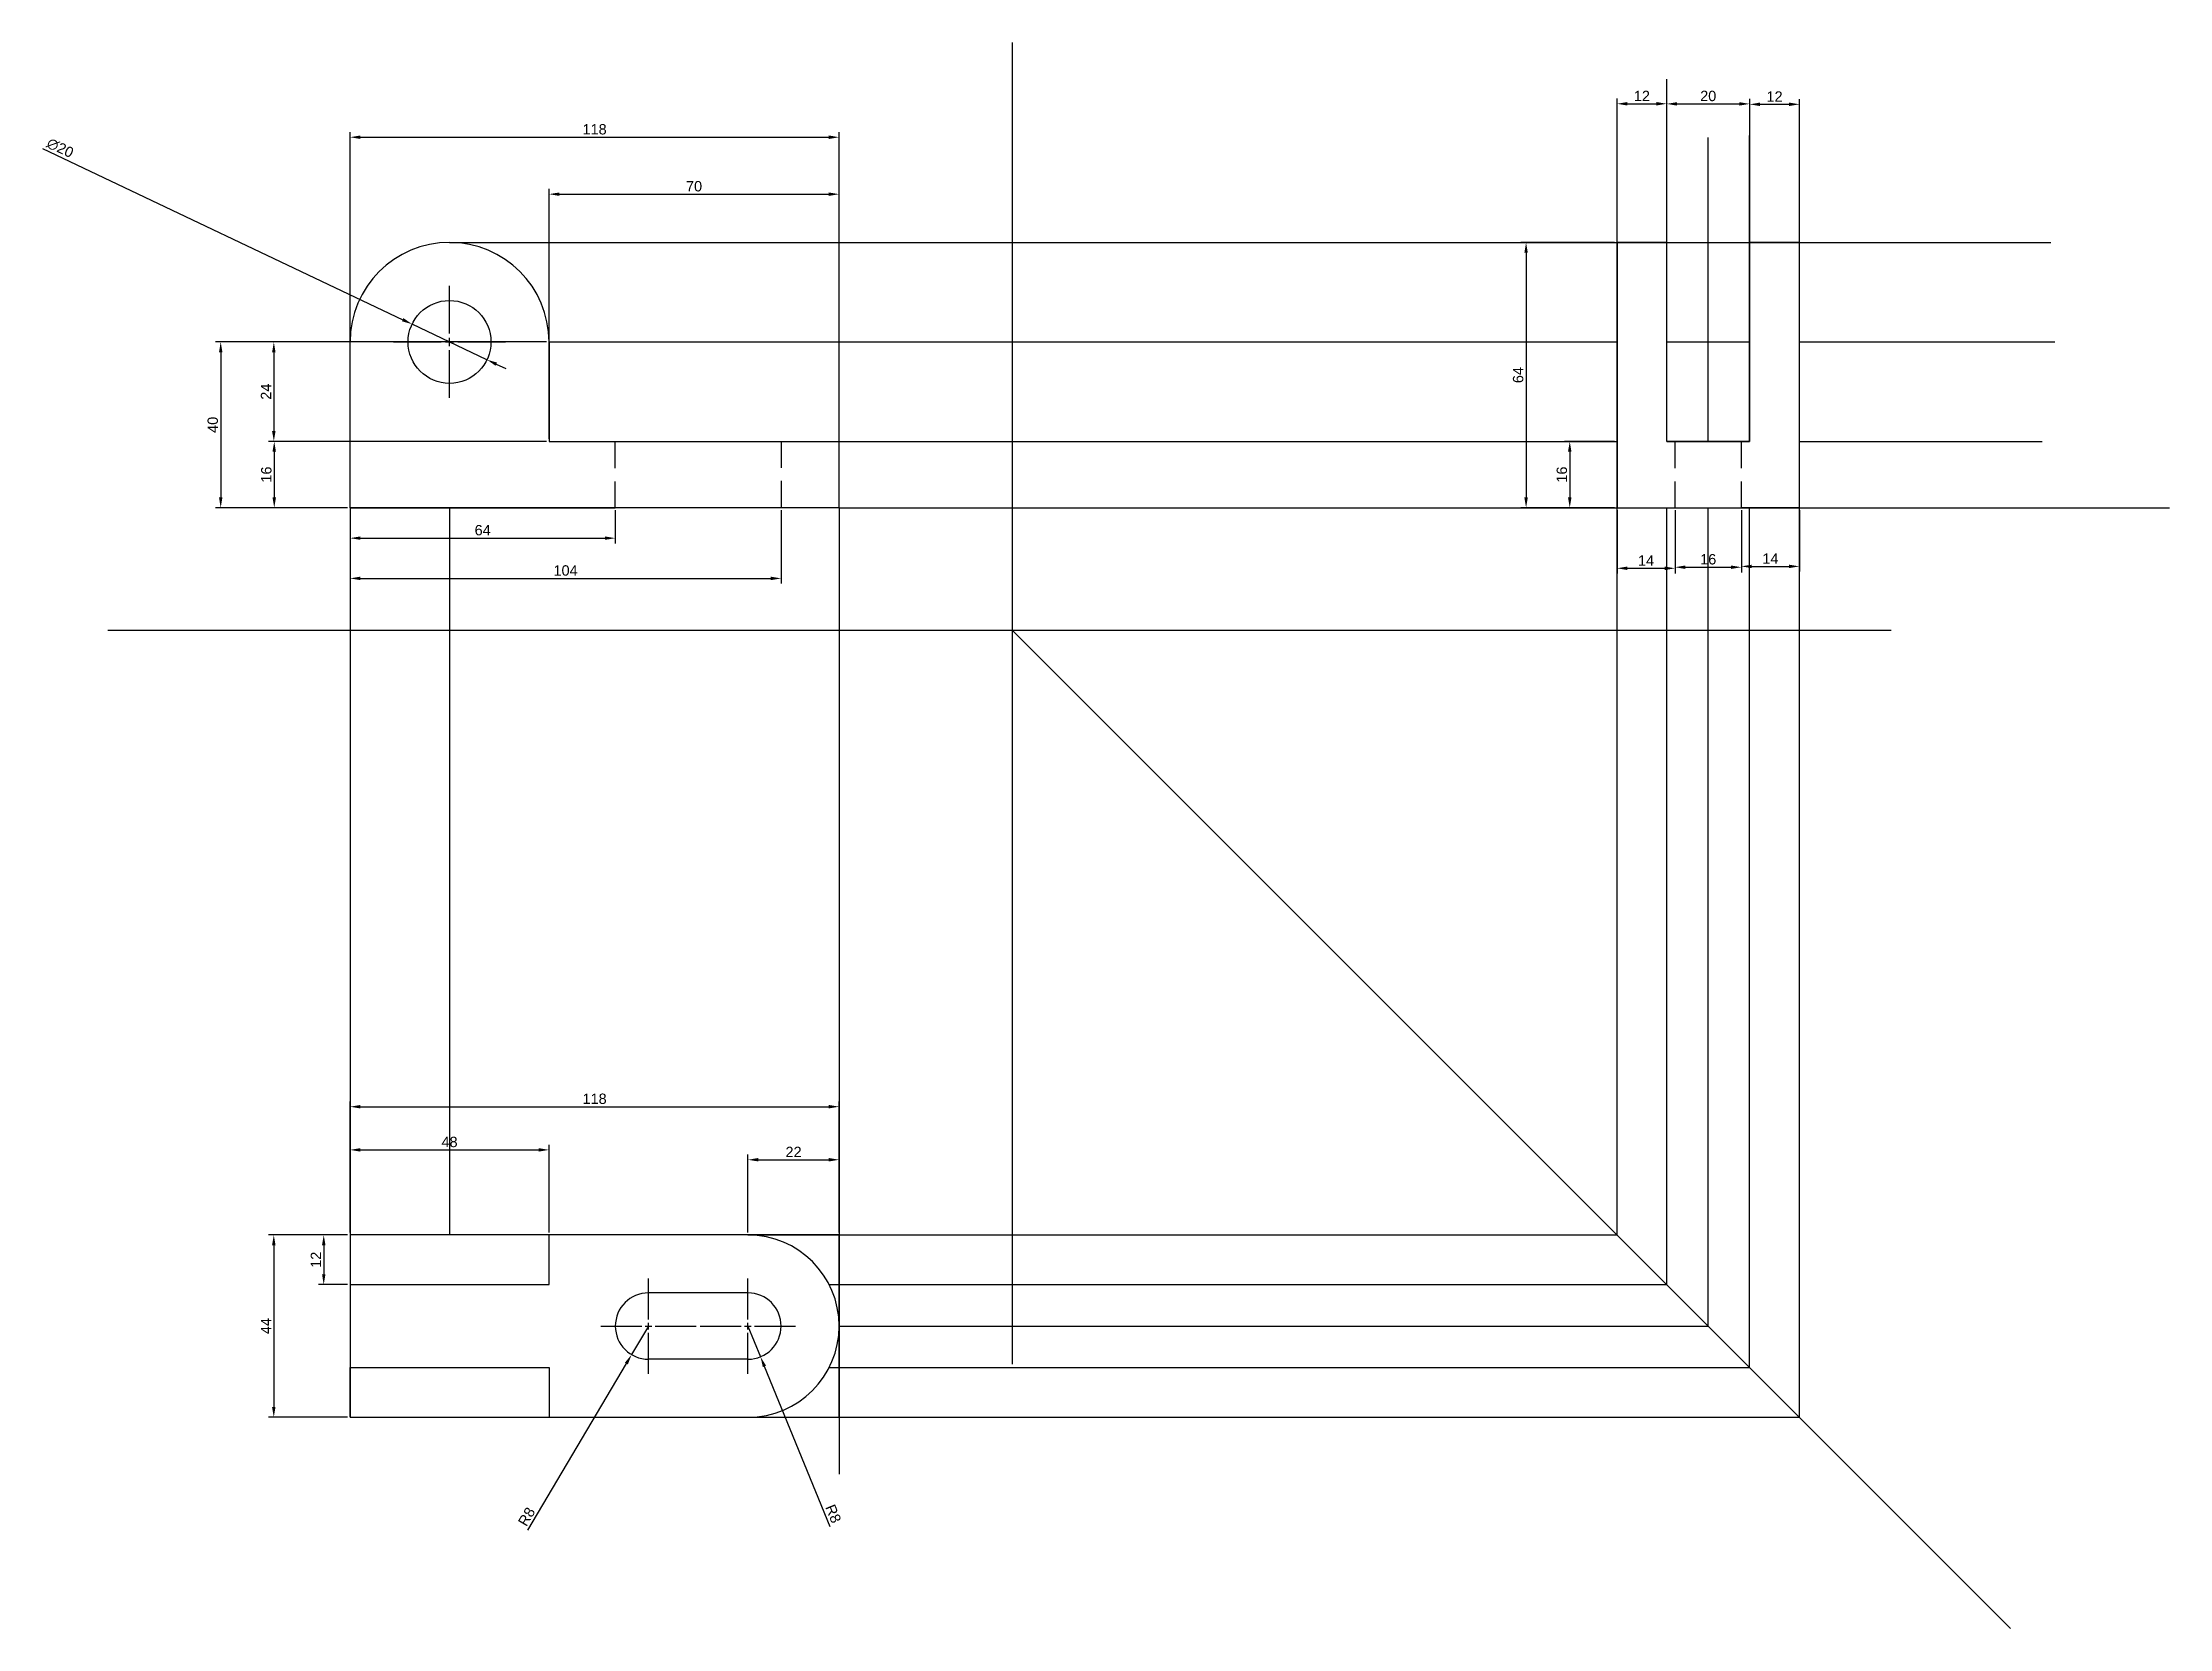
# Model space of a CAD drawing. Header units: millimetres. Extents: x 2566 to 3079, y 1510 to 1892.
import ezdxf

# ---------------------------------------------------------------- set-up
doc = ezdxf.new("R2010")
doc.units = ezdxf.units.MM
doc.linetypes.add('CENTER2', pattern=[28.575, 19.05, -3.175, 3.175, -3.175])
doc.linetypes.add('DASHED2', pattern=[9.525, 6.35, -3.175])
doc.styles.get("Standard").update_dxf_attribs({"font": 'arial.ttf'})
doc.dimstyles.new('ISO-25', dxfattribs={"dimtxt": 2.5, "dimasz": 2.5, "dimexe": 1.25, "dimexo": 0.625, "dimtad": 1, "dimtxsty": 'Standard', "dimcen": 2.5, "dimadec": 0, "dimazin": 0, "dimtfac": 1, "dimtmove": 0, "dimatfit": 3, "dimfxl": 1, "dimarcsym": 0})

# ---------------------------------------------------------------- blocks, each defined once
blk = doc.blocks.new('*D2')
at = {"color": 0, "lineweight": -2, "transparency": 16777216}
for p, q in [((2639.88, 1780.72), (2639.88, 1870.73)), ((2642.38, 1869.48), (2755.38, 1869.48)), ((2757.88, 1780.72), (2757.88, 1870.73))]:
    blk.add_line(p, q, dxfattribs=at)
at = {"color": 0, "transparency": 16777216}
for points in [[(2642.38, 1869.9), (2642.38, 1869.06), (2639.88, 1869.48)], [(2755.38, 1869.9), (2755.38, 1869.06), (2757.88, 1869.48)]]:
    blk.add_solid(points, dxfattribs=at)
at = {"layer": 'Defpoints', "color": 0, "transparency": 16777216}
for p in [(2757.88, 1869.48), (2639.88, 1780.09), (2757.88, 1780.09)]:
    blk.add_point(p, dxfattribs=at)
at = {"color": 0, "lineweight": 25, "transparency": 16777216, "insert": (2698.88, 1871.38), "char_height": 2.5, "attachment_point": 5}
blk.add_mtext('118', dxfattribs=at)
blk = doc.blocks.new('*U3')
at = {"color": 0, "linetype": 'CENTER2', "lineweight": 25, "transparency": 16777216}
for p, q in [((0, 2), (0, 13.5)), ((-13.5, 0), (-2, 0)), ((2, 0), (13.5, 0)), ((0, -13.5), (0, -2))]:
    blk.add_line(p, q, dxfattribs=at)
at = {"color": 0, "linetype": 'Continuous', "lineweight": 25, "transparency": 16777216}
for p, q in [((-1, 0), (1, 0)), ((0, -1), (0, 1))]:
    blk.add_line(p, q, dxfattribs=at)
blk = doc.blocks.new('*U4')
at = {"color": 0, "linetype": 'CENTER2', "lineweight": 25, "transparency": 16777216}
for p, q in [((0, 1.6), (0, 11.5)), ((-11.5, 0), (-1.6, 0)), ((1.6, 0), (11.5, 0)), ((0, -11.5), (0, -1.6))]:
    blk.add_line(p, q, dxfattribs=at)
at = {"color": 0, "linetype": 'Continuous', "lineweight": 25, "transparency": 16777216}
for p, q in [((-0.8, 0), (0.8, 0)), ((0, -0.8), (0, 0.8))]:
    blk.add_line(p, q, dxfattribs=at)
blk = doc.blocks.new('*U5')
at = {"color": 0, "linetype": 'CENTER2', "lineweight": 25, "transparency": 16777216}
for p, q in [((0, 1.6), (0, 11.5)), ((-11.5, 0), (-1.6, 0)), ((1.6, 0), (11.5, 0)), ((0, -11.5), (0, -1.6))]:
    blk.add_line(p, q, dxfattribs=at)
at = {"color": 0, "linetype": 'Continuous', "lineweight": 25, "transparency": 16777216}
for p, q in [((-0.8, 0), (0.8, 0)), ((0, -0.8), (0, 0.8))]:
    blk.add_line(p, q, dxfattribs=at)
blk = doc.blocks.new('*D6')
at = {"color": 0, "lineweight": -2, "transparency": 16777216}
for p, q in [((2639.26, 1820.09), (2607.42, 1820.09)), ((2608.67, 1817.59), (2608.67, 1782.59)), ((2639.26, 1780.09), (2607.42, 1780.09))]:
    blk.add_line(p, q, dxfattribs=at)
at = {"color": 0, "transparency": 16777216}
for points in [[(2608.26, 1817.59), (2609.09, 1817.59), (2608.67, 1820.09)], [(2608.26, 1782.59), (2609.09, 1782.59), (2608.67, 1780.09)]]:
    blk.add_solid(points, dxfattribs=at)
at = {"layer": 'Defpoints', "color": 0, "transparency": 16777216}
for p in [(2639.88, 1820.09), (2608.67, 1780.09), (2639.88, 1780.09)]:
    blk.add_point(p, dxfattribs=at)
at = {"color": 0, "lineweight": 25, "transparency": 16777216, "insert": (2606.77, 1800.09), "char_height": 2.5, "attachment_point": 5, "rotation": 90}
blk.add_mtext('40', dxfattribs=at)
blk = doc.blocks.new('*D7')
at = {"color": 0, "lineweight": -2, "transparency": 16777216}
for p, q in [((2565.69, 1866.73), (2652.59, 1825.46)), ((2672.92, 1815.8), (2654.85, 1824.38)), ((2675.17, 1814.73), (2677.43, 1813.66))]:
    blk.add_line(p, q, dxfattribs=at)
at = {"color": 0, "transparency": 16777216}
for points in [[(2652.77, 1825.83), (2652.41, 1825.08), (2654.85, 1824.38)], [(2675.35, 1815.11), (2674.99, 1814.35), (2672.92, 1815.8)]]:
    blk.add_solid(points, dxfattribs=at)
at = {"layer": 'Defpoints', "color": 0, "transparency": 16777216}
for p in [(2654.85, 1824.38), (2672.92, 1815.8)]:
    blk.add_point(p, dxfattribs=at)
at = {"color": 0, "lineweight": 25, "transparency": 16777216, "insert": (2569.94, 1866.89), "char_height": 2.5, "attachment_point": 5, "rotation": 334.5967}
blk.add_mtext('∅20', dxfattribs=at)
blk = doc.blocks.new('*D8')
at = {"color": 0, "lineweight": -2, "transparency": 16777216}
for p, q in [((2687.26, 1820.09), (2620.24, 1820.09)), ((2621.49, 1817.59), (2621.49, 1798.59)), ((2687.26, 1796.09), (2620.24, 1796.09))]:
    blk.add_line(p, q, dxfattribs=at)
at = {"color": 0, "transparency": 16777216}
for points in [[(2621.07, 1817.59), (2621.91, 1817.59), (2621.49, 1820.09)], [(2621.07, 1798.59), (2621.91, 1798.59), (2621.49, 1796.09)]]:
    blk.add_solid(points, dxfattribs=at)
at = {"layer": 'Defpoints', "color": 0, "transparency": 16777216}
for p in [(2687.88, 1820.09), (2621.49, 1796.09), (2687.88, 1796.09)]:
    blk.add_point(p, dxfattribs=at)
at = {"color": 0, "lineweight": 25, "transparency": 16777216, "insert": (2619.61, 1808.09), "char_height": 2.5, "attachment_point": 5, "rotation": 90}
blk.add_mtext('24', dxfattribs=at)
blk = doc.blocks.new('*D9')
at = {"color": 0, "lineweight": -2, "transparency": 16777216}
for p, q in [((2639.26, 1796.09), (2620.34, 1796.09)), ((2621.59, 1793.59), (2621.59, 1782.59)), ((2639.26, 1780.09), (2620.34, 1780.09))]:
    blk.add_line(p, q, dxfattribs=at)
at = {"color": 0, "transparency": 16777216}
for points in [[(2621.17, 1793.59), (2622.01, 1793.59), (2621.59, 1796.09)], [(2621.17, 1782.59), (2622.01, 1782.59), (2621.59, 1780.09)]]:
    blk.add_solid(points, dxfattribs=at)
at = {"layer": 'Defpoints', "color": 0, "transparency": 16777216}
for p in [(2639.88, 1796.09), (2621.59, 1780.09), (2639.88, 1780.09)]:
    blk.add_point(p, dxfattribs=at)
at = {"color": 0, "lineweight": 25, "transparency": 16777216, "insert": (2619.69, 1788.09), "char_height": 2.5, "attachment_point": 5, "rotation": 90}
blk.add_mtext('16', dxfattribs=at)
blk = doc.blocks.new('*D10')
at = {"color": 0, "lineweight": -2, "transparency": 16777216}
for p, q in [((2687.88, 1796.72), (2687.88, 1856.99)), ((2690.38, 1855.74), (2755.38, 1855.74)), ((2757.88, 1796.72), (2757.88, 1856.99))]:
    blk.add_line(p, q, dxfattribs=at)
at = {"color": 0, "transparency": 16777216}
for points in [[(2690.38, 1856.15), (2690.38, 1855.32), (2687.88, 1855.74)], [(2755.38, 1856.15), (2755.38, 1855.32), (2757.88, 1855.74)]]:
    blk.add_solid(points, dxfattribs=at)
at = {"layer": 'Defpoints', "color": 0, "transparency": 16777216}
for p in [(2757.88, 1855.74), (2687.88, 1796.09), (2757.88, 1796.09)]:
    blk.add_point(p, dxfattribs=at)
at = {"color": 0, "lineweight": 25, "transparency": 16777216, "insert": (2722.88, 1857.64), "char_height": 2.5, "attachment_point": 5}
blk.add_mtext('70', dxfattribs=at)
blk = doc.blocks.new('*D11')
at = {"color": 0, "lineweight": -2, "transparency": 16777216}
for p, q in [((2639.88, 1779.47), (2639.88, 1771.5)), ((2703.88, 1779.47), (2703.88, 1771.5)), ((2642.38, 1772.75), (2701.38, 1772.75))]:
    blk.add_line(p, q, dxfattribs=at)
at = {"color": 0, "transparency": 16777216}
for points in [[(2642.38, 1773.17), (2642.38, 1772.34), (2639.88, 1772.75)], [(2701.38, 1773.17), (2701.38, 1772.34), (2703.88, 1772.75)]]:
    blk.add_solid(points, dxfattribs=at)
at = {"layer": 'Defpoints', "color": 0, "transparency": 16777216}
for p in [(2639.88, 1780.09), (2703.88, 1780.09), (2703.88, 1772.75)]:
    blk.add_point(p, dxfattribs=at)
at = {"color": 0, "lineweight": 25, "transparency": 16777216, "insert": (2671.88, 1774.66), "char_height": 2.5, "attachment_point": 5}
blk.add_mtext('64', dxfattribs=at)
blk = doc.blocks.new('*D12')
at = {"color": 0, "lineweight": -2, "transparency": 16777216}
for p, q in [((2639.88, 1779.47), (2639.88, 1761.79)), ((2743.88, 1779.47), (2743.88, 1761.79)), ((2642.38, 1763.04), (2741.38, 1763.04))]:
    blk.add_line(p, q, dxfattribs=at)
at = {"color": 0, "transparency": 16777216}
for points in [[(2642.38, 1763.46), (2642.38, 1762.62), (2639.88, 1763.04)], [(2741.38, 1763.46), (2741.38, 1762.62), (2743.88, 1763.04)]]:
    blk.add_solid(points, dxfattribs=at)
at = {"layer": 'Defpoints', "color": 0, "transparency": 16777216}
for p in [(2639.88, 1780.09), (2743.88, 1780.09), (2743.88, 1763.04)]:
    blk.add_point(p, dxfattribs=at)
at = {"color": 0, "lineweight": 25, "transparency": 16777216, "insert": (2691.88, 1764.94), "char_height": 2.5, "attachment_point": 5}
blk.add_mtext('104', dxfattribs=at)
blk = doc.blocks.new('*D13')
at = {"color": 0, "lineweight": -2, "transparency": 16777216}
for p, q in [((2945.56, 1844.72), (2945.56, 1878.8)), ((2957.56, 1844.72), (2957.56, 1878.8)), ((2948.06, 1877.55), (2955.06, 1877.55))]:
    blk.add_line(p, q, dxfattribs=at)
at = {"color": 0, "transparency": 16777216}
for points in [[(2948.06, 1877.97), (2948.06, 1877.13), (2945.56, 1877.55)], [(2955.06, 1877.97), (2955.06, 1877.13), (2957.56, 1877.55)]]:
    blk.add_solid(points, dxfattribs=at)
at = {"layer": 'Defpoints', "color": 0, "transparency": 16777216}
for p in [(2957.56, 1877.55), (2945.56, 1844.09), (2957.56, 1844.09)]:
    blk.add_point(p, dxfattribs=at)
at = {"color": 0, "lineweight": 25, "transparency": 16777216, "insert": (2951.56, 1879.43), "char_height": 2.5, "attachment_point": 5}
blk.add_mtext('12', dxfattribs=at)
blk = doc.blocks.new('*D14')
at = {"color": 0, "lineweight": -2, "transparency": 16777216}
for p, q in [((2944.93, 1844.09), (2922.37, 1844.09)), ((2923.62, 1841.59), (2923.62, 1782.59)), ((2944.93, 1780.09), (2922.37, 1780.09))]:
    blk.add_line(p, q, dxfattribs=at)
at = {"color": 0, "transparency": 16777216}
for points in [[(2923.2, 1841.59), (2924.03, 1841.59), (2923.62, 1844.09)], [(2923.2, 1782.59), (2924.03, 1782.59), (2923.62, 1780.09)]]:
    blk.add_solid(points, dxfattribs=at)
at = {"layer": 'Defpoints', "color": 0, "transparency": 16777216}
for p in [(2945.56, 1844.09), (2923.62, 1780.09), (2945.56, 1780.09)]:
    blk.add_point(p, dxfattribs=at)
at = {"color": 0, "lineweight": 25, "transparency": 16777216, "insert": (2921.71, 1812.09), "char_height": 2.5, "attachment_point": 5, "rotation": 90}
blk.add_mtext('64', dxfattribs=at)
blk = doc.blocks.new('*D15')
at = {"color": 0, "lineweight": -2, "transparency": 16777216}
for p, q in [((2945.56, 1779.47), (2945.56, 1764.23)), ((2959.56, 1779.47), (2959.56, 1764.23)), ((2948.06, 1765.48), (2957.06, 1765.48))]:
    blk.add_line(p, q, dxfattribs=at)
at = {"color": 0, "transparency": 16777216}
for points in [[(2948.06, 1765.9), (2948.06, 1765.06), (2945.56, 1765.48)], [(2957.06, 1765.9), (2957.06, 1765.06), (2959.56, 1765.48)]]:
    blk.add_solid(points, dxfattribs=at)
at = {"layer": 'Defpoints', "color": 0, "transparency": 16777216}
for p in [(2945.56, 1780.09), (2959.56, 1780.09), (2959.56, 1765.48)]:
    blk.add_point(p, dxfattribs=at)
at = {"color": 0, "lineweight": 25, "transparency": 16777216, "insert": (2952.56, 1767.36), "char_height": 2.5, "attachment_point": 5}
blk.add_mtext('14', dxfattribs=at)
blk = doc.blocks.new('*D16')
at = {"color": 0, "lineweight": -2, "transparency": 16777216}
for p, q in [((2959.56, 1779.47), (2959.56, 1764.49)), ((2975.56, 1779.47), (2975.56, 1764.49)), ((2962.06, 1765.74), (2973.06, 1765.74))]:
    blk.add_line(p, q, dxfattribs=at)
at = {"color": 0, "transparency": 16777216}
for points in [[(2962.06, 1766.15), (2962.06, 1765.32), (2959.56, 1765.74)], [(2973.06, 1766.15), (2973.06, 1765.32), (2975.56, 1765.74)]]:
    blk.add_solid(points, dxfattribs=at)
at = {"layer": 'Defpoints', "color": 0, "transparency": 16777216}
for p in [(2959.56, 1780.09), (2975.56, 1780.09), (2975.56, 1765.74)]:
    blk.add_point(p, dxfattribs=at)
at = {"color": 0, "lineweight": 25, "transparency": 16777216, "insert": (2967.56, 1767.64), "char_height": 2.5, "attachment_point": 5}
blk.add_mtext('16', dxfattribs=at)
blk = doc.blocks.new('*D17')
at = {"color": 0, "lineweight": -2, "transparency": 16777216}
for p, q in [((2975.56, 1779.47), (2975.56, 1764.69)), ((2989.56, 1779.47), (2989.56, 1764.69)), ((2978.06, 1765.94), (2987.06, 1765.94))]:
    blk.add_line(p, q, dxfattribs=at)
at = {"color": 0, "transparency": 16777216}
for points in [[(2978.06, 1766.35), (2978.06, 1765.52), (2975.56, 1765.94)], [(2987.06, 1766.35), (2987.06, 1765.52), (2989.56, 1765.94)]]:
    blk.add_solid(points, dxfattribs=at)
at = {"layer": 'Defpoints', "color": 0, "transparency": 16777216}
for p in [(2975.56, 1780.09), (2989.56, 1780.09), (2989.56, 1765.94)]:
    blk.add_point(p, dxfattribs=at)
at = {"color": 0, "lineweight": 25, "transparency": 16777216, "insert": (2982.56, 1767.82), "char_height": 2.5, "attachment_point": 5}
blk.add_mtext('14', dxfattribs=at)
blk = doc.blocks.new('*D18')
at = {"color": 0, "lineweight": -2, "transparency": 16777216}
for p, q in [((2957.56, 1796.72), (2957.56, 1878.77)), ((2977.56, 1796.72), (2977.56, 1878.77)), ((2960.06, 1877.52), (2975.06, 1877.52))]:
    blk.add_line(p, q, dxfattribs=at)
at = {"color": 0, "transparency": 16777216}
for points in [[(2960.06, 1877.94), (2960.06, 1877.11), (2957.56, 1877.52)], [(2975.06, 1877.94), (2975.06, 1877.11), (2977.56, 1877.52)]]:
    blk.add_solid(points, dxfattribs=at)
at = {"layer": 'Defpoints', "color": 0, "transparency": 16777216}
for p in [(2977.56, 1877.52), (2957.56, 1796.09), (2977.56, 1796.09)]:
    blk.add_point(p, dxfattribs=at)
at = {"color": 0, "lineweight": 25, "transparency": 16777216, "insert": (2967.56, 1879.42), "char_height": 2.5, "attachment_point": 5}
blk.add_mtext('20', dxfattribs=at)
blk = doc.blocks.new('*D19')
at = {"color": 0, "lineweight": -2, "transparency": 16777216}
for p, q in [((2977.56, 1844.72), (2977.56, 1878.67)), ((2989.56, 1844.72), (2989.56, 1878.67)), ((2980.06, 1877.42), (2987.06, 1877.42))]:
    blk.add_line(p, q, dxfattribs=at)
at = {"color": 0, "transparency": 16777216}
for points in [[(2980.06, 1877.84), (2980.06, 1877), (2977.56, 1877.42)], [(2987.06, 1877.84), (2987.06, 1877), (2989.56, 1877.42)]]:
    blk.add_solid(points, dxfattribs=at)
at = {"layer": 'Defpoints', "color": 0, "transparency": 16777216}
for p in [(2989.56, 1877.42), (2977.56, 1844.09), (2989.56, 1844.09)]:
    blk.add_point(p, dxfattribs=at)
at = {"color": 0, "lineweight": 25, "transparency": 16777216, "insert": (2983.56, 1879.3), "char_height": 2.5, "attachment_point": 5}
blk.add_mtext('12', dxfattribs=at)
blk = doc.blocks.new('*D20')
at = {"color": 0, "lineweight": -2, "transparency": 16777216}
for p, q in [((2944.93, 1796.09), (2932.9, 1796.09)), ((2934.15, 1793.59), (2934.15, 1782.59)), ((2944.93, 1780.09), (2932.9, 1780.09))]:
    blk.add_line(p, q, dxfattribs=at)
at = {"color": 0, "transparency": 16777216}
for points in [[(2933.73, 1793.59), (2934.57, 1793.59), (2934.15, 1796.09)], [(2933.73, 1782.59), (2934.57, 1782.59), (2934.15, 1780.09)]]:
    blk.add_solid(points, dxfattribs=at)
at = {"layer": 'Defpoints', "color": 0, "transparency": 16777216}
for p in [(2945.56, 1796.09), (2934.15, 1780.09), (2945.56, 1780.09)]:
    blk.add_point(p, dxfattribs=at)
at = {"color": 0, "lineweight": 25, "transparency": 16777216, "insert": (2932.25, 1788.09), "char_height": 2.5, "attachment_point": 5, "rotation": 90}
blk.add_mtext('16', dxfattribs=at)
blk = doc.blocks.new('*D21')
at = {"color": 0, "lineweight": -2, "transparency": 16777216}
for p, q in [((2639.88, 1605.27), (2639.88, 1636.83)), ((2642.38, 1635.58), (2755.38, 1635.58)), ((2757.88, 1605.27), (2757.88, 1636.83))]:
    blk.add_line(p, q, dxfattribs=at)
at = {"color": 0, "transparency": 16777216}
for points in [[(2642.38, 1636), (2642.38, 1635.16), (2639.88, 1635.58)], [(2755.38, 1636), (2755.38, 1635.16), (2757.88, 1635.58)]]:
    blk.add_solid(points, dxfattribs=at)
at = {"layer": 'Defpoints', "color": 0, "transparency": 16777216}
for p in [(2757.88, 1635.58), (2639.88, 1604.65), (2757.88, 1604.65)]:
    blk.add_point(p, dxfattribs=at)
at = {"color": 0, "lineweight": 25, "transparency": 16777216, "insert": (2698.88, 1637.48), "char_height": 2.5, "attachment_point": 5}
blk.add_mtext('118', dxfattribs=at)
blk = doc.blocks.new('*D22')
at = {"color": 0, "lineweight": -2, "transparency": 16777216}
for p, q in [((2639.88, 1605.27), (2639.88, 1626.41)), ((2642.38, 1625.16), (2685.38, 1625.16)), ((2687.88, 1605.27), (2687.88, 1626.41))]:
    blk.add_line(p, q, dxfattribs=at)
at = {"color": 0, "transparency": 16777216}
for points in [[(2642.38, 1625.58), (2642.38, 1624.74), (2639.88, 1625.16)], [(2685.38, 1625.58), (2685.38, 1624.74), (2687.88, 1625.16)]]:
    blk.add_solid(points, dxfattribs=at)
at = {"layer": 'Defpoints', "color": 0, "transparency": 16777216}
for p in [(2687.88, 1625.16), (2639.88, 1604.65), (2687.88, 1604.65)]:
    blk.add_point(p, dxfattribs=at)
at = {"color": 0, "lineweight": 25, "transparency": 16777216, "insert": (2663.88, 1627.06), "char_height": 2.5, "attachment_point": 5}
blk.add_mtext('48', dxfattribs=at)
blk = doc.blocks.new('*D23')
at = {"color": 0, "lineweight": -2, "transparency": 16777216}
for p, q in [((2639.26, 1604.65), (2632.28, 1604.65)), ((2633.53, 1602.15), (2633.53, 1595.15)), ((2639.26, 1592.65), (2632.28, 1592.65))]:
    blk.add_line(p, q, dxfattribs=at)
at = {"color": 0, "transparency": 16777216}
for points in [[(2633.12, 1602.15), (2633.95, 1602.15), (2633.53, 1604.65)], [(2633.12, 1595.15), (2633.95, 1595.15), (2633.53, 1592.65)]]:
    blk.add_solid(points, dxfattribs=at)
at = {"layer": 'Defpoints', "color": 0, "transparency": 16777216}
for p in [(2639.88, 1604.65), (2633.53, 1592.65), (2639.88, 1592.65)]:
    blk.add_point(p, dxfattribs=at)
at = {"color": 0, "lineweight": 25, "transparency": 16777216, "insert": (2631.65, 1598.65), "char_height": 2.5, "attachment_point": 5, "rotation": 90}
blk.add_mtext('12', dxfattribs=at)
blk = doc.blocks.new('*D24')
at = {"color": 0, "lineweight": -2, "transparency": 16777216}
for p, q in [((2639.26, 1604.65), (2620.23, 1604.65)), ((2621.48, 1602.15), (2621.48, 1563.15)), ((2639.26, 1560.65), (2620.23, 1560.65))]:
    blk.add_line(p, q, dxfattribs=at)
at = {"color": 0, "transparency": 16777216}
for points in [[(2621.06, 1602.15), (2621.9, 1602.15), (2621.48, 1604.65)], [(2621.06, 1563.15), (2621.9, 1563.15), (2621.48, 1560.65)]]:
    blk.add_solid(points, dxfattribs=at)
at = {"layer": 'Defpoints', "color": 0, "transparency": 16777216}
for p in [(2639.88, 1604.65), (2621.48, 1560.65), (2639.88, 1560.65)]:
    blk.add_point(p, dxfattribs=at)
at = {"color": 0, "lineweight": 25, "transparency": 16777216, "insert": (2619.61, 1582.65), "char_height": 2.5, "attachment_point": 5, "rotation": 90}
blk.add_mtext('44', dxfattribs=at)
blk = doc.blocks.new('*D25')
at = {"color": 0, "lineweight": -2, "transparency": 16777216}
for p, q in [((2711.88, 1582.65), (2707.81, 1575.76)), ((2682.78, 1533.43), (2706.54, 1573.61))]:
    blk.add_line(p, q, dxfattribs=at)
at = {"color": 0, "transparency": 16777216}
blk.add_solid([(2706.18, 1573.82), (2706.9, 1573.4), (2707.81, 1575.76)], dxfattribs=at)
at = {"layer": 'Defpoints', "color": 0, "transparency": 16777216}
for p in [(2711.88, 1582.65), (2707.81, 1575.76)]:
    blk.add_point(p, dxfattribs=at)
at = {"color": 0, "lineweight": 25, "transparency": 16777216, "insert": (2682.49, 1536.67), "char_height": 2.5, "attachment_point": 5, "rotation": 59.4045}
blk.add_mtext('R8', dxfattribs=at)
blk = doc.blocks.new('*D26')
at = {"color": 0, "lineweight": -2, "transparency": 16777216}
for p, q in [((2735.88, 1582.65), (2738.91, 1575.25)), ((2755.71, 1534.22), (2739.86, 1572.93))]:
    blk.add_line(p, q, dxfattribs=at)
at = {"color": 0, "transparency": 16777216}
blk.add_solid([(2740.25, 1573.09), (2739.47, 1572.77), (2738.91, 1575.25)], dxfattribs=at)
at = {"layer": 'Defpoints', "color": 0, "transparency": 16777216}
for p in [(2735.88, 1582.65), (2738.91, 1575.25)]:
    blk.add_point(p, dxfattribs=at)
at = {"color": 0, "lineweight": 25, "transparency": 16777216, "insert": (2756.46, 1537.38), "char_height": 2.5, "attachment_point": 5, "rotation": 292.2599}
blk.add_mtext('R8', dxfattribs=at)
blk = doc.blocks.new('*D27')
at = {"color": 0, "lineweight": -2, "transparency": 16777216}
for p, q in [((2735.88, 1605.27), (2735.88, 1624.03)), ((2738.38, 1622.78), (2755.38, 1622.78)), ((2757.88, 1605.27), (2757.88, 1624.03))]:
    blk.add_line(p, q, dxfattribs=at)
at = {"color": 0, "transparency": 16777216}
for points in [[(2738.38, 1623.2), (2738.38, 1622.37), (2735.88, 1622.78)], [(2755.38, 1623.2), (2755.38, 1622.37), (2757.88, 1622.78)]]:
    blk.add_solid(points, dxfattribs=at)
at = {"layer": 'Defpoints', "color": 0, "transparency": 16777216}
for p in [(2757.88, 1622.78), (2735.88, 1604.65), (2757.88, 1604.65)]:
    blk.add_point(p, dxfattribs=at)
at = {"color": 0, "lineweight": 25, "transparency": 16777216, "insert": (2746.88, 1624.66), "char_height": 2.5, "attachment_point": 5}
blk.add_mtext('22', dxfattribs=at)

msp = doc.modelspace()

# ---------------------------------------------------------------- linework, layer by layer
for p, q in [((2799.633, 1892.324), (2799.633, 1573.446)), ((2639.882, 1780.093), (2639.882, 1820.093)), ((2687.882, 1820.093), (2687.882, 1796.093)), ((2687.882, 1796.093), (2772.902, 1796.093)), ((2757.882, 1780.093), (2757.882, 1796.093)), ((2757.882, 1780.093), (2639.882, 1780.093)), ((2639.882, 1780.093), (2663.882, 1780.093)), ((2581.46, 1750.572), (3011.696, 1750.572))]:
    msp.add_line(p, q)
at = {"color": 6}
for p, q in [((2957.556, 1796.093), (2957.556, 1883.474)), ((2989.556, 1560.649), (2989.556, 1874.783)), ((2967.556, 1796.093), (2967.556, 1869.415)), ((2977.556, 1796.093), (2977.556, 1869.926)), ((2945.556, 1604.649), (2945.556, 1867.625)), ((2663.882, 1844.093), (3050.201, 1844.093)), ((2989.556, 1844.093), (2977.556, 1844.093)), ((2977.556, 1844.093), (2977.556, 1796.093)), ((2989.556, 1780.093), (2989.556, 1844.093)), ((2687.882, 1820.093), (2945.556, 1820.093)), ((2957.556, 1820.093), (2977.556, 1820.093)), ((2989.556, 1820.093), (3051.224, 1820.093)), ((2757.882, 1796.093), (2945.556, 1796.093)), ((2957.556, 1796.093), (2977.556, 1796.093)), ((2989.556, 1796.093), (3048.155, 1796.093)), ((2639.882, 1780.093), (2639.882, 1560.649)), ((2663.882, 1780.093), (2663.882, 1604.649)), ((2757.882, 1780.093), (2757.882, 1546.898)), ((2757.882, 1780.093), (3078.841, 1780.093)), ((2945.556, 1780.093), (2989.556, 1780.093)), ((2957.556, 1592.649), (2957.556, 1780.093)), ((2967.556, 1582.649), (2967.556, 1780.093)), ((2977.556, 1572.649), (2977.556, 1780.093)), ((2735.882, 1604.649), (2945.556, 1604.649)), ((2755.478, 1592.649), (2957.556, 1592.649)), ((2757.882, 1582.649), (2967.556, 1582.649)), ((2755.478, 1572.649), (2977.556, 1572.649)), ((2735.882, 1560.649), (2989.556, 1560.649))]:
    msp.add_line(p, q, dxfattribs=at)
at = {"color": 7}
for p, q in [((2957.556, 1844.093), (2945.556, 1844.093)), ((2945.556, 1844.093), (2945.556, 1780.093)), ((2957.556, 1796.093), (2957.556, 1844.093)), ((2989.556, 1844.093), (2977.556, 1844.093)), ((2977.556, 1844.093), (2977.556, 1796.093)), ((2989.556, 1780.093), (2989.556, 1844.093)), ((2703.882, 1796.093), (2743.882, 1796.093)), ((2977.556, 1796.093), (2957.556, 1796.093)), ((2639.882, 1780.093), (2703.882, 1780.093)), ((2945.556, 1780.093), (2989.556, 1780.093)), ((2945.556, 1780.093), (2959.556, 1780.093)), ((2989.556, 1780.093), (2975.556, 1780.093)), ((2799.633, 1750.572), (3040.504, 1509.701)), ((2757.882, 1604.649), (2639.882, 1604.649)), ((2639.882, 1604.649), (2639.882, 1560.649)), ((2639.882, 1604.649), (2639.882, 1592.649)), ((2687.882, 1592.649), (2687.882, 1604.649)), ((2757.882, 1604.649), (2735.882, 1604.649)), ((2757.882, 1560.649), (2757.882, 1604.649)), ((2639.882, 1592.649), (2687.882, 1592.649)), ((2735.882, 1590.649), (2711.882, 1590.649)), ((2757.882, 1582.649), (2771.276, 1582.649)), ((2639.882, 1560.649), (2639.882, 1572.649)), ((2639.882, 1572.649), (2687.882, 1572.649)), ((2687.882, 1572.649), (2687.882, 1560.649)), ((2735.882, 1574.649), (2711.882, 1574.649)), ((2639.882, 1560.649), (2757.882, 1560.649))]:
    msp.add_line(p, q, dxfattribs=at)
at = {"color": 7, "linetype": 'DASHED2'}
for p, q in [((2703.882, 1780.093), (2703.882, 1796.093)), ((2743.882, 1796.093), (2743.882, 1780.093)), ((2959.556, 1780.093), (2959.556, 1796.093)), ((2975.556, 1780.093), (2975.556, 1796.093))]:
    msp.add_line(p, q, dxfattribs=at)
msp.add_circle((2663.882, 1820.093), 10)
msp.add_arc((2663.882, 1820.093), 24, 0, 180)
at = {"color": 7}
for centre, radius, start, end in [((2735.882, 1582.649), 22, 270, 90), ((2711.882, 1582.649), 8, 90, 270), ((2735.882, 1582.649), 8, 270, 90)]:
    msp.add_arc(centre, radius, start, end, dxfattribs=at)

# ---------------------------------------------------------------- block references
at = {"color": 2, "linetype": 'CENTER2', "lineweight": 25}
for name, p in [('*U3', (2663.882, 1820.093)), ('*U5', (2711.882, 1582.649)), ('*U4', (2735.882, 1582.649))]:
    msp.add_blockref(name, p, dxfattribs=at)

# ---------------------------------------------------------------- dimensions: what is measured, and where the dimension line sits
at = {"color": 2, "lineweight": 25}
for base, p1, p2, picture, middle in [((2957.556, 1877.549), (2945.556, 1844.093), (2957.556, 1844.093), '*D13', (2951.556, 1879.429)), ((2977.556, 1877.523), (2957.556, 1796.093), (2977.556, 1796.093), '*D18', (2967.556, 1879.424)), ((2989.556, 1877.421), (2977.556, 1844.093), (2989.556, 1844.093), '*D19', (2983.556, 1879.301)), ((2757.882, 1869.481), (2639.882, 1780.093), (2757.882, 1780.093), '*D2', (2698.882, 1871.382)), ((2757.882, 1855.738), (2687.882, 1796.093), (2757.882, 1796.093), '*D10', (2722.882, 1857.639)), ((2703.882, 1772.755), (2639.882, 1780.093), (2703.882, 1780.093), '*D11', (2671.882, 1774.656)), ((2743.882, 1763.039), (2639.882, 1780.093), (2743.882, 1780.093), '*D12', (2691.882, 1764.941)), ((2959.556, 1765.478), (2945.556, 1780.093), (2959.556, 1780.093), '*D15', (2952.556, 1767.359)), ((2975.556, 1765.738), (2959.556, 1780.093), (2975.556, 1780.093), '*D16', (2967.556, 1767.639)), ((2989.556, 1765.937), (2975.556, 1780.093), (2989.556, 1780.093), '*D17', (2982.556, 1767.817)), ((2757.882, 1635.581), (2639.882, 1604.649), (2757.882, 1604.649), '*D21', (2698.882, 1637.482)), ((2687.882, 1625.161), (2639.882, 1604.649), (2687.882, 1604.649), '*D22', (2663.882, 1627.063)), ((2757.882, 1622.783), (2735.882, 1604.649), (2757.882, 1604.649), '*D27', (2746.882, 1624.663))]:
    dim = msp.add_linear_dim(base=base, p1=p1, p2=p2, dimstyle='ISO-25', dxfattribs=at)
    dim.commit()
    dim.dimension.update_dxf_attribs({"geometry": picture, "text_midpoint": middle})
dim = msp.add_diameter_dim_2p(p1=(2672.915, 1815.803), p2=(2654.849, 1824.383), dimstyle='ISO-25', dxfattribs=at)
dim.commit()
dim.dimension.update_dxf_attribs({"geometry": '*D7', "text_midpoint": (2569.095, 1865.108), "dimtype": 163})
for base, p1, p2, picture, middle in [((2923.615, 1780.093), (2945.556, 1844.093), (2945.556, 1780.093), '*D14', (2921.714, 1812.093)), ((2608.673, 1780.093), (2639.882, 1820.093), (2639.882, 1780.093), '*D6', (2606.772, 1800.093)), ((2621.489, 1796.093), (2687.882, 1820.093), (2687.882, 1796.093), '*D8', (2619.609, 1808.093)), ((2621.59, 1780.093), (2639.882, 1796.093), (2639.882, 1780.093), '*D9', (2619.689, 1788.093)), ((2934.15, 1780.093), (2945.556, 1796.093), (2945.556, 1780.093), '*D20', (2932.249, 1788.093)), ((2621.481, 1560.649), (2639.882, 1604.649), (2639.882, 1560.649), '*D24', (2619.606, 1582.649)), ((2633.532, 1592.649), (2639.882, 1604.649), (2639.882, 1592.649), '*D23', (2631.652, 1598.649))]:
    dim = msp.add_linear_dim(base=base, p1=p1, p2=p2, angle=90, dimstyle='ISO-25', dxfattribs=at)
    dim.commit()
    dim.dimension.update_dxf_attribs({"geometry": picture, "text_midpoint": middle})
for center, mpoint, picture, middle in [((2711.882, 1582.649), (2707.81, 1575.763), '*D25', (2684.125, 1535.707)), ((2735.882, 1582.649), (2738.913, 1575.246), '*D26', (2754.705, 1536.664))]:
    dim = msp.add_radius_dim(center=center, mpoint=mpoint, dimstyle='ISO-25', dxfattribs=at)
    dim.commit()
    dim.dimension.update_dxf_attribs({"geometry": picture, "text_midpoint": middle, "dimtype": 164})

doc.saveas('drawing.dxf')
